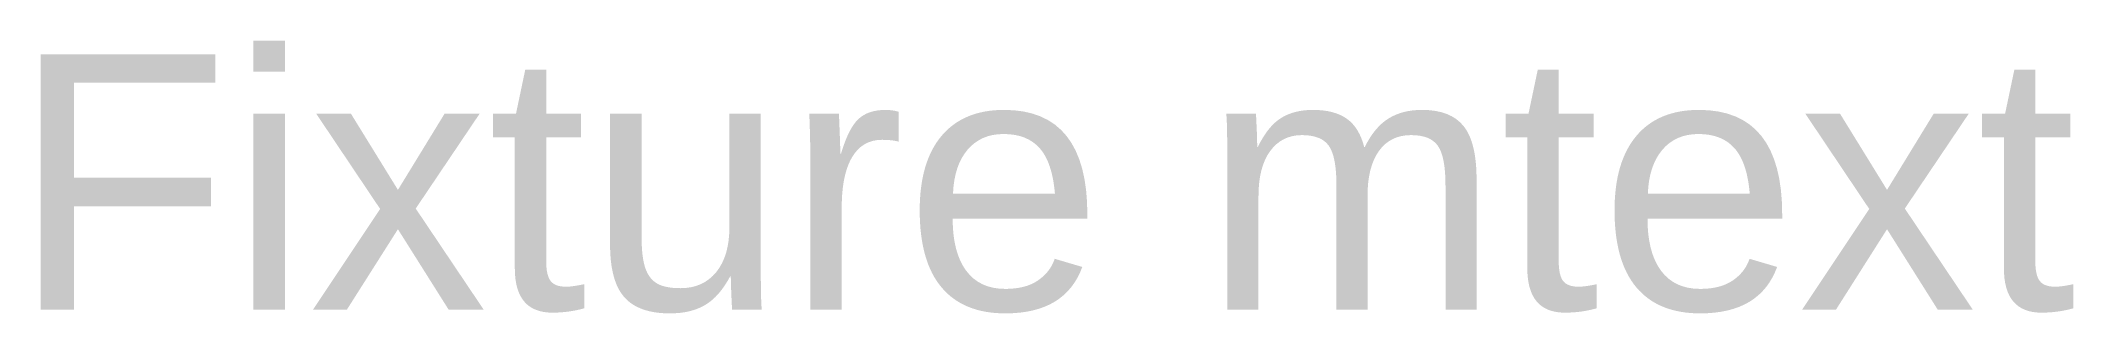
# Model space of a CAD drawing. Extents: x 0.6 to 40.3, y -5.1 to 0.3.
import ezdxf

# ---------------------------------------------------------------- set-up
doc = ezdxf.new("R2010")
doc.units = 0
doc.layers.get('0').update_dxf_attribs({"linetype": 'CONTINUOUS'})
doc.styles.get("Standard").update_dxf_attribs({"font": 'arial.ttf'})

msp = doc.modelspace()

# ---------------------------------------------------------------- texts
at = {"insert": (0, 0), "char_height": 5, "attachment_point": 1}
msp.add_mtext('Fixture mtext', dxfattribs=at)

doc.saveas('drawing.dxf')
